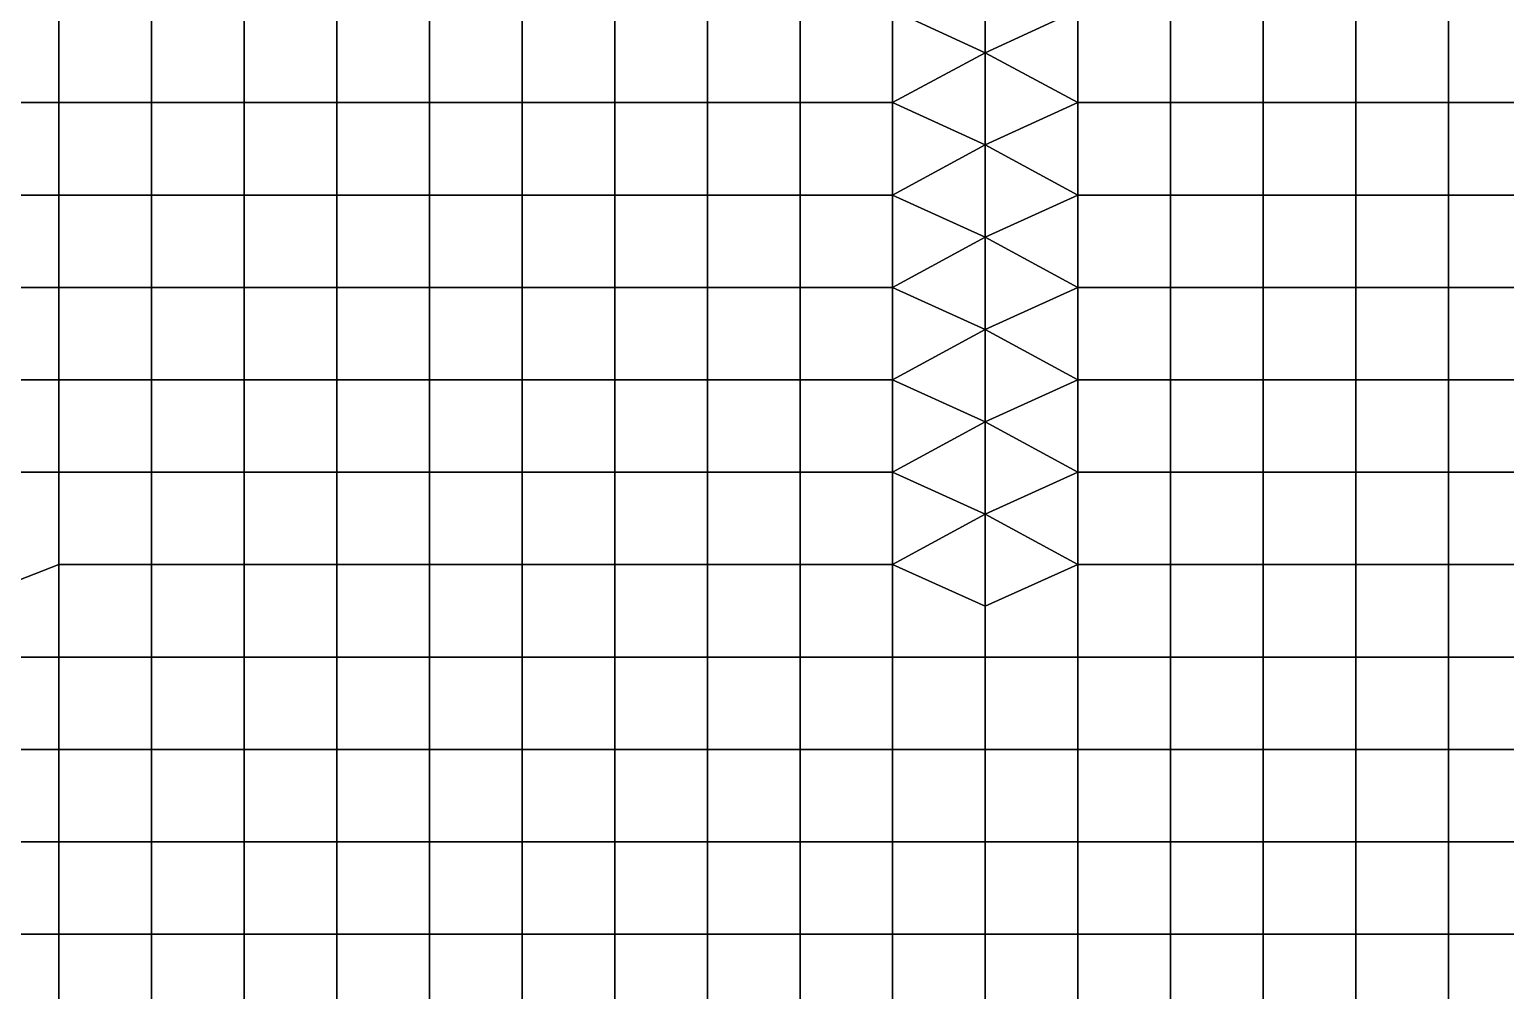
# Model space of a CAD drawing. Extents: x -13 to 39.3, y -26.5 to 20.6.
# Drawn here: x 7.97 to 15.97, y 1.22 to 6.43 of the extents above; entities that cross this region are included whole.
import ezdxf

# ---------------------------------------------------------------- set-up
doc = ezdxf.new("R2010")
doc.units = 0
doc.layers.add('BARS', color=1, linetype='CONTINUOUS')
doc.layers.add('FACES', color=5, linetype='CONTINUOUS')

msp = doc.modelspace()

# ---------------------------------------------------------------- linework, layer by layer
at = {"layer": 'BARS'}
for p, q in [((13.15, 6.3), (13.15, 6.8)), ((13.15, 6.3, 3.3), (13.15, 6.8, 3.3)), ((13.15, 5.8), (13.15, 6.3)), ((13.15, 5.8, 3.3), (13.15, 6.3, 3.3)), ((13.15, 5.3), (13.15, 5.8)), ((13.15, 5.3, 3.3), (13.15, 5.8, 3.3)), ((13.15, 4.8), (13.15, 5.3)), ((13.15, 4.8, 3.3), (13.15, 5.3, 3.3)), ((13.15, 4.3), (13.15, 4.8)), ((13.15, 4.3, 3.3), (13.15, 4.8, 3.3)), ((13.15, 3.8), (13.15, 4.3)), ((13.15, 3.8, 3.3), (13.15, 4.3, 3.3)), ((13.15, 3.3), (13.15, 3.8)), ((13.15, 3.3, 3.3), (13.15, 3.8, 3.3))]:
    msp.add_line(p, q, dxfattribs=at)
at = {"layer": 'FACES'}
for points in [[(13.15, 6.8), (12.6479, 6.53019), (13.15, 6.3)], [(13.15, 6.8, 3.3), (12.6479, 6.53019, 3.3), (13.15, 6.3, 3.3)], [(13.6521, 6.53019), (13.15, 6.8), (13.15, 6.3)], [(13.15, 6.3, 0.66), (13.15, 6.3), (13.15, 6.8), (13.15, 6.8, 0.66)], [(13.15, 6.3, 0.66), (13.15, 6.8, 0.66), (13.15, 6.8, 1.32), (13.15, 6.3, 1.32)], [(13.15, 6.3, 1.32), (13.15, 6.8, 1.32), (13.15, 6.8, 1.98), (13.15, 6.3, 1.98)], [(13.15, 6.3, 1.98), (13.15, 6.8, 1.98), (13.15, 6.8, 2.64), (13.15, 6.3, 2.64)], [(13.15, 6.3, 2.64), (13.15, 6.8, 2.64), (13.15, 6.8, 3.3), (13.15, 6.3, 3.3)], [(13.6521, 6.53019, 3.3), (13.15, 6.8, 3.3), (13.15, 6.3, 3.3)], [(8.12887, 6.53019), (7.62675, 6.53019), (7.62675, 6.02948), (8.12887, 6.02948)], [(8.12887, 6.53019, 3.3), (7.62675, 6.53019, 3.3), (7.62675, 6.02948, 3.3), (8.12887, 6.02948, 3.3)], [(8.63098, 6.53019), (8.12887, 6.53019), (8.12887, 6.02948), (8.63098, 6.02948)], [(8.63098, 6.53019, 3.3), (8.12887, 6.53019, 3.3), (8.12887, 6.02948, 3.3), (8.63098, 6.02948, 3.3)], [(9.13309, 6.53019), (8.63098, 6.53019), (8.63098, 6.02948), (9.13309, 6.02948)], [(9.13309, 6.53019, 3.3), (8.63098, 6.53019, 3.3), (8.63098, 6.02948, 3.3), (9.13309, 6.02948, 3.3)], [(9.63521, 6.53019), (9.13309, 6.53019), (9.13309, 6.02948), (9.63521, 6.02948)], [(9.63521, 6.53019, 3.3), (9.13309, 6.53019, 3.3), (9.13309, 6.02948, 3.3), (9.63521, 6.02948, 3.3)], [(10.1373, 6.53019), (9.63521, 6.53019), (9.63521, 6.02948), (10.1373, 6.02948)], [(10.1373, 6.53019, 3.3), (9.63521, 6.53019, 3.3), (9.63521, 6.02948, 3.3), (10.1373, 6.02948, 3.3)], [(10.6394, 6.53019), (10.1373, 6.53019), (10.1373, 6.02948), (10.6394, 6.02948)], [(10.6394, 6.53019, 3.3), (10.1373, 6.53019, 3.3), (10.1373, 6.02948, 3.3), (10.6394, 6.02948, 3.3)], [(11.1415, 6.53019), (10.6394, 6.53019), (10.6394, 6.02948), (11.1415, 6.02948)], [(11.1415, 6.53019, 3.3), (10.6394, 6.53019, 3.3), (10.6394, 6.02948, 3.3), (11.1415, 6.02948, 3.3)], [(11.6437, 6.53019), (11.1415, 6.53019), (11.1415, 6.02948), (11.6437, 6.02948)], [(11.6437, 6.53019, 3.3), (11.1415, 6.53019, 3.3), (11.1415, 6.02948, 3.3), (11.6437, 6.02948, 3.3)], [(12.1458, 6.53019), (11.6437, 6.53019), (11.6437, 6.02948), (12.1458, 6.02948)], [(12.1458, 6.53019, 3.3), (11.6437, 6.53019, 3.3), (11.6437, 6.02948, 3.3), (12.1458, 6.02948, 3.3)], [(12.6479, 6.53019), (12.1458, 6.53019), (12.1458, 6.02948), (12.6479, 6.02948)], [(12.6479, 6.53019, 3.3), (12.1458, 6.53019, 3.3), (12.1458, 6.02948, 3.3), (12.6479, 6.02948, 3.3)], [(13.15, 6.3), (12.6479, 6.53019), (12.6479, 6.02948)], [(13.15, 6.3, 3.3), (12.6479, 6.53019, 3.3), (12.6479, 6.02948, 3.3)], [(13.6521, 6.53019), (13.15, 6.3), (13.6521, 6.02948)], [(13.6521, 6.53019, 3.3), (13.15, 6.3, 3.3), (13.6521, 6.02948, 3.3)], [(14.1542, 6.53019), (13.6521, 6.53019), (13.6521, 6.02948), (14.1542, 6.02948)], [(14.1542, 6.53019, 3.3), (13.6521, 6.53019, 3.3), (13.6521, 6.02948, 3.3), (14.1542, 6.02948, 3.3)], [(14.6563, 6.53019), (14.1542, 6.53019), (14.1542, 6.02948), (14.6563, 6.02948)], [(14.6563, 6.53019, 3.3), (14.1542, 6.53019, 3.3), (14.1542, 6.02948, 3.3), (14.6563, 6.02948, 3.3)], [(15.1585, 6.53019), (14.6563, 6.53019), (14.6563, 6.02948), (15.1585, 6.02948)], [(15.1585, 6.53019, 3.3), (14.6563, 6.53019, 3.3), (14.6563, 6.02948, 3.3), (15.1585, 6.02948, 3.3)], [(15.6606, 6.53019), (15.1585, 6.53019), (15.1585, 6.02948), (15.6606, 6.02948)], [(15.6606, 6.53019, 3.3), (15.1585, 6.53019, 3.3), (15.1585, 6.02948, 3.3), (15.6606, 6.02948, 3.3)], [(16.1627, 6.53019), (15.6606, 6.53019), (15.6606, 6.02948), (16.1627, 6.02948)], [(16.1627, 6.53019, 3.3), (15.6606, 6.53019, 3.3), (15.6606, 6.02948, 3.3), (16.1627, 6.02948, 3.3)], [(13.15, 6.3), (12.6479, 6.02948), (13.15, 5.8)], [(13.15, 6.3, 3.3), (12.6479, 6.02948, 3.3), (13.15, 5.8, 3.3)], [(13.6521, 6.02948), (13.15, 6.3), (13.15, 5.8)], [(13.15, 5.8, 0.66), (13.15, 5.8), (13.15, 6.3), (13.15, 6.3, 0.66)], [(13.15, 5.8, 0.66), (13.15, 6.3, 0.66), (13.15, 6.3, 1.32), (13.15, 5.8, 1.32)], [(13.15, 5.8, 1.32), (13.15, 6.3, 1.32), (13.15, 6.3, 1.98), (13.15, 5.8, 1.98)], [(13.15, 5.8, 1.98), (13.15, 6.3, 1.98), (13.15, 6.3, 2.64), (13.15, 5.8, 2.64)], [(13.15, 5.8, 2.64), (13.15, 6.3, 2.64), (13.15, 6.3, 3.3), (13.15, 5.8, 3.3)], [(13.6521, 6.02948, 3.3), (13.15, 6.3, 3.3), (13.15, 5.8, 3.3)], [(8.12887, 6.02948), (7.62675, 6.02948), (7.62675, 5.52878), (8.12887, 5.52878)], [(8.12887, 6.02948, 3.3), (7.62675, 6.02948, 3.3), (7.62675, 5.52878, 3.3), (8.12887, 5.52878, 3.3)], [(8.63098, 6.02948), (8.12887, 6.02948), (8.12887, 5.52878), (8.63098, 5.52878)], [(8.63098, 6.02948, 3.3), (8.12887, 6.02948, 3.3), (8.12887, 5.52878, 3.3), (8.63098, 5.52878, 3.3)], [(9.13309, 6.02948), (8.63098, 6.02948), (8.63098, 5.52878), (9.13309, 5.52878)], [(9.13309, 6.02948, 3.3), (8.63098, 6.02948, 3.3), (8.63098, 5.52878, 3.3), (9.13309, 5.52878, 3.3)], [(9.63521, 6.02948), (9.13309, 6.02948), (9.13309, 5.52878), (9.63521, 5.52878)], [(9.63521, 6.02948, 3.3), (9.13309, 6.02948, 3.3), (9.13309, 5.52878, 3.3), (9.63521, 5.52878, 3.3)], [(10.1373, 6.02948), (9.63521, 6.02948), (9.63521, 5.52878), (10.1373, 5.52878)], [(10.1373, 6.02948, 3.3), (9.63521, 6.02948, 3.3), (9.63521, 5.52878, 3.3), (10.1373, 5.52878, 3.3)], [(10.6394, 6.02948), (10.1373, 6.02948), (10.1373, 5.52878), (10.6394, 5.52878)], [(10.6394, 6.02948, 3.3), (10.1373, 6.02948, 3.3), (10.1373, 5.52878, 3.3), (10.6394, 5.52878, 3.3)], [(11.1415, 6.02948), (10.6394, 6.02948), (10.6394, 5.52878), (11.1415, 5.52878)], [(11.1415, 6.02948, 3.3), (10.6394, 6.02948, 3.3), (10.6394, 5.52878, 3.3), (11.1415, 5.52878, 3.3)], [(11.6437, 6.02948), (11.1415, 6.02948), (11.1415, 5.52878), (11.6437, 5.52878)], [(11.6437, 6.02948, 3.3), (11.1415, 6.02948, 3.3), (11.1415, 5.52878, 3.3), (11.6437, 5.52878, 3.3)], [(12.1458, 6.02948), (11.6437, 6.02948), (11.6437, 5.52878), (12.1458, 5.52878)], [(12.1458, 6.02948, 3.3), (11.6437, 6.02948, 3.3), (11.6437, 5.52878, 3.3), (12.1458, 5.52878, 3.3)], [(12.6479, 6.02948), (12.1458, 6.02948), (12.1458, 5.52878), (12.6479, 5.52878)], [(12.6479, 6.02948, 3.3), (12.1458, 6.02948, 3.3), (12.1458, 5.52878, 3.3), (12.6479, 5.52878, 3.3)], [(13.15, 5.8), (12.6479, 6.02948), (12.6479, 5.52878)], [(13.15, 5.8, 3.3), (12.6479, 6.02948, 3.3), (12.6479, 5.52878, 3.3)], [(13.6521, 6.02948), (13.15, 5.8), (13.6521, 5.52878)], [(13.6521, 6.02948, 3.3), (13.15, 5.8, 3.3), (13.6521, 5.52878, 3.3)], [(14.1542, 6.02948), (13.6521, 6.02948), (13.6521, 5.52878), (14.1542, 5.52878)], [(14.1542, 6.02948, 3.3), (13.6521, 6.02948, 3.3), (13.6521, 5.52878, 3.3), (14.1542, 5.52878, 3.3)], [(14.6563, 6.02948), (14.1542, 6.02948), (14.1542, 5.52878), (14.6563, 5.52878)], [(14.6563, 6.02948, 3.3), (14.1542, 6.02948, 3.3), (14.1542, 5.52878, 3.3), (14.6563, 5.52878, 3.3)], [(15.1585, 6.02948), (14.6563, 6.02948), (14.6563, 5.52878), (15.1585, 5.52878)], [(15.1585, 6.02948, 3.3), (14.6563, 6.02948, 3.3), (14.6563, 5.52878, 3.3), (15.1585, 5.52878, 3.3)], [(15.6606, 6.02948), (15.1585, 6.02948), (15.1585, 5.52878), (15.6606, 5.52878)], [(15.6606, 6.02948, 3.3), (15.1585, 6.02948, 3.3), (15.1585, 5.52878, 3.3), (15.6606, 5.52878, 3.3)], [(16.1627, 6.02948), (15.6606, 6.02948), (15.6606, 5.52878), (16.1627, 5.52878)], [(16.1627, 6.02948, 3.3), (15.6606, 6.02948, 3.3), (15.6606, 5.52878, 3.3), (16.1627, 5.52878, 3.3)], [(13.15, 5.8), (12.6479, 5.52878), (13.15, 5.3)], [(13.15, 5.8, 3.3), (12.6479, 5.52878, 3.3), (13.15, 5.3, 3.3)], [(13.6521, 5.52878), (13.15, 5.8), (13.15, 5.3)], [(13.15, 5.3, 0.66), (13.15, 5.3), (13.15, 5.8), (13.15, 5.8, 0.66)], [(13.15, 5.3, 0.66), (13.15, 5.8, 0.66), (13.15, 5.8, 1.32), (13.15, 5.3, 1.32)], [(13.15, 5.3, 1.32), (13.15, 5.8, 1.32), (13.15, 5.8, 1.98), (13.15, 5.3, 1.98)], [(13.15, 5.3, 1.98), (13.15, 5.8, 1.98), (13.15, 5.8, 2.64), (13.15, 5.3, 2.64)], [(13.15, 5.3, 2.64), (13.15, 5.8, 2.64), (13.15, 5.8, 3.3), (13.15, 5.3, 3.3)], [(13.6521, 5.52878, 3.3), (13.15, 5.8, 3.3), (13.15, 5.3, 3.3)], [(8.12887, 5.52878), (7.62675, 5.52878), (7.62675, 5.02807), (8.12887, 5.02807)], [(8.12887, 5.52878, 3.3), (7.62675, 5.52878, 3.3), (7.62675, 5.02807, 3.3), (8.12887, 5.02807, 3.3)], [(8.63098, 5.52878), (8.12887, 5.52878), (8.12887, 5.02807), (8.63098, 5.02807)], [(8.63098, 5.52878, 3.3), (8.12887, 5.52878, 3.3), (8.12887, 5.02807, 3.3), (8.63098, 5.02807, 3.3)], [(9.13309, 5.52878), (8.63098, 5.52878), (8.63098, 5.02807), (9.13309, 5.02807)], [(9.13309, 5.52878, 3.3), (8.63098, 5.52878, 3.3), (8.63098, 5.02807, 3.3), (9.13309, 5.02807, 3.3)], [(9.63521, 5.52878), (9.13309, 5.52878), (9.13309, 5.02807), (9.63521, 5.02807)], [(9.63521, 5.52878, 3.3), (9.13309, 5.52878, 3.3), (9.13309, 5.02807, 3.3), (9.63521, 5.02807, 3.3)], [(10.1373, 5.52878), (9.63521, 5.52878), (9.63521, 5.02807), (10.1373, 5.02807)], [(10.1373, 5.52878, 3.3), (9.63521, 5.52878, 3.3), (9.63521, 5.02807, 3.3), (10.1373, 5.02807, 3.3)], [(10.6394, 5.52878), (10.1373, 5.52878), (10.1373, 5.02807), (10.6394, 5.02807)], [(10.6394, 5.52878, 3.3), (10.1373, 5.52878, 3.3), (10.1373, 5.02807, 3.3), (10.6394, 5.02807, 3.3)], [(11.1415, 5.52878), (10.6394, 5.52878), (10.6394, 5.02807), (11.1415, 5.02807)], [(11.1415, 5.52878, 3.3), (10.6394, 5.52878, 3.3), (10.6394, 5.02807, 3.3), (11.1415, 5.02807, 3.3)], [(11.6437, 5.52878), (11.1415, 5.52878), (11.1415, 5.02807), (11.6437, 5.02807)], [(11.6437, 5.52878, 3.3), (11.1415, 5.52878, 3.3), (11.1415, 5.02807, 3.3), (11.6437, 5.02807, 3.3)], [(12.1458, 5.52878), (11.6437, 5.52878), (11.6437, 5.02807), (12.1458, 5.02807)], [(12.1458, 5.52878, 3.3), (11.6437, 5.52878, 3.3), (11.6437, 5.02807, 3.3), (12.1458, 5.02807, 3.3)], [(12.6479, 5.52878), (12.1458, 5.52878), (12.1458, 5.02807), (12.6479, 5.02807)], [(12.6479, 5.52878, 3.3), (12.1458, 5.52878, 3.3), (12.1458, 5.02807, 3.3), (12.6479, 5.02807, 3.3)], [(13.15, 5.3), (12.6479, 5.52878), (12.6479, 5.02807)], [(13.15, 5.3, 3.3), (12.6479, 5.52878, 3.3), (12.6479, 5.02807, 3.3)], [(13.6521, 5.52878), (13.15, 5.3), (13.6521, 5.02807)], [(13.6521, 5.52878, 3.3), (13.15, 5.3, 3.3), (13.6521, 5.02807, 3.3)], [(14.1542, 5.52878), (13.6521, 5.52878), (13.6521, 5.02807), (14.1542, 5.02807)], [(14.1542, 5.52878, 3.3), (13.6521, 5.52878, 3.3), (13.6521, 5.02807, 3.3), (14.1542, 5.02807, 3.3)], [(14.6563, 5.52878), (14.1542, 5.52878), (14.1542, 5.02807), (14.6563, 5.02807)], [(14.6563, 5.52878, 3.3), (14.1542, 5.52878, 3.3), (14.1542, 5.02807, 3.3), (14.6563, 5.02807, 3.3)], [(15.1585, 5.52878), (14.6563, 5.52878), (14.6563, 5.02807), (15.1585, 5.02807)], [(15.1585, 5.52878, 3.3), (14.6563, 5.52878, 3.3), (14.6563, 5.02807, 3.3), (15.1585, 5.02807, 3.3)], [(15.6606, 5.52878), (15.1585, 5.52878), (15.1585, 5.02807), (15.6606, 5.02807)], [(15.6606, 5.52878, 3.3), (15.1585, 5.52878, 3.3), (15.1585, 5.02807, 3.3), (15.6606, 5.02807, 3.3)], [(16.1627, 5.52878), (15.6606, 5.52878), (15.6606, 5.02807), (16.1627, 5.02807)], [(16.1627, 5.52878, 3.3), (15.6606, 5.52878, 3.3), (15.6606, 5.02807, 3.3), (16.1627, 5.02807, 3.3)], [(13.15, 5.3), (12.6479, 5.02807), (13.15, 4.8)], [(13.15, 5.3, 3.3), (12.6479, 5.02807, 3.3), (13.15, 4.8, 3.3)], [(13.6521, 5.02807), (13.15, 5.3), (13.15, 4.8)], [(13.15, 4.8, 0.66), (13.15, 4.8), (13.15, 5.3), (13.15, 5.3, 0.66)], [(13.15, 4.8, 0.66), (13.15, 5.3, 0.66), (13.15, 5.3, 1.32), (13.15, 4.8, 1.32)], [(13.15, 4.8, 1.32), (13.15, 5.3, 1.32), (13.15, 5.3, 1.98), (13.15, 4.8, 1.98)], [(13.15, 4.8, 1.98), (13.15, 5.3, 1.98), (13.15, 5.3, 2.64), (13.15, 4.8, 2.64)], [(13.15, 4.8, 2.64), (13.15, 5.3, 2.64), (13.15, 5.3, 3.3), (13.15, 4.8, 3.3)], [(13.6521, 5.02807, 3.3), (13.15, 5.3, 3.3), (13.15, 4.8, 3.3)], [(8.12887, 5.02807), (7.62675, 5.02807), (7.62675, 4.52736), (8.12887, 4.52736)], [(8.12887, 5.02807, 3.3), (7.62675, 5.02807, 3.3), (7.62675, 4.52736, 3.3), (8.12887, 4.52736, 3.3)], [(8.63098, 5.02807), (8.12887, 5.02807), (8.12887, 4.52736), (8.63098, 4.52736)], [(8.63098, 5.02807, 3.3), (8.12887, 5.02807, 3.3), (8.12887, 4.52736, 3.3), (8.63098, 4.52736, 3.3)], [(9.13309, 5.02807), (8.63098, 5.02807), (8.63098, 4.52736), (9.13309, 4.52736)], [(9.13309, 5.02807, 3.3), (8.63098, 5.02807, 3.3), (8.63098, 4.52736, 3.3), (9.13309, 4.52736, 3.3)], [(9.63521, 5.02807), (9.13309, 5.02807), (9.13309, 4.52736), (9.63521, 4.52736)], [(9.63521, 5.02807, 3.3), (9.13309, 5.02807, 3.3), (9.13309, 4.52736, 3.3), (9.63521, 4.52736, 3.3)], [(10.1373, 5.02807), (9.63521, 5.02807), (9.63521, 4.52736), (10.1373, 4.52736)], [(10.1373, 5.02807, 3.3), (9.63521, 5.02807, 3.3), (9.63521, 4.52736, 3.3), (10.1373, 4.52736, 3.3)], [(10.6394, 5.02807), (10.1373, 5.02807), (10.1373, 4.52736), (10.6394, 4.52736)], [(10.6394, 5.02807, 3.3), (10.1373, 5.02807, 3.3), (10.1373, 4.52736, 3.3), (10.6394, 4.52736, 3.3)], [(11.1415, 5.02807), (10.6394, 5.02807), (10.6394, 4.52736), (11.1415, 4.52736)], [(11.1415, 5.02807, 3.3), (10.6394, 5.02807, 3.3), (10.6394, 4.52736, 3.3), (11.1415, 4.52736, 3.3)], [(11.6437, 5.02807), (11.1415, 5.02807), (11.1415, 4.52736), (11.6437, 4.52736)], [(11.6437, 5.02807, 3.3), (11.1415, 5.02807, 3.3), (11.1415, 4.52736, 3.3), (11.6437, 4.52736, 3.3)], [(12.1458, 5.02807), (11.6437, 5.02807), (11.6437, 4.52736), (12.1458, 4.52736)], [(12.1458, 5.02807, 3.3), (11.6437, 5.02807, 3.3), (11.6437, 4.52736, 3.3), (12.1458, 4.52736, 3.3)], [(12.6479, 5.02807), (12.1458, 5.02807), (12.1458, 4.52736), (12.6479, 4.52736)], [(12.6479, 5.02807, 3.3), (12.1458, 5.02807, 3.3), (12.1458, 4.52736, 3.3), (12.6479, 4.52736, 3.3)], [(13.15, 4.8), (12.6479, 5.02807), (12.6479, 4.52736)], [(13.15, 4.8, 3.3), (12.6479, 5.02807, 3.3), (12.6479, 4.52736, 3.3)], [(13.6521, 5.02807), (13.15, 4.8), (13.6521, 4.52736)], [(13.6521, 5.02807, 3.3), (13.15, 4.8, 3.3), (13.6521, 4.52736, 3.3)], [(14.1542, 5.02807), (13.6521, 5.02807), (13.6521, 4.52736), (14.1542, 4.52736)], [(14.1542, 5.02807, 3.3), (13.6521, 5.02807, 3.3), (13.6521, 4.52736, 3.3), (14.1542, 4.52736, 3.3)], [(14.6563, 5.02807), (14.1542, 5.02807), (14.1542, 4.52736), (14.6563, 4.52736)], [(14.6563, 5.02807, 3.3), (14.1542, 5.02807, 3.3), (14.1542, 4.52736, 3.3), (14.6563, 4.52736, 3.3)], [(15.1585, 5.02807), (14.6563, 5.02807), (14.6563, 4.52736), (15.1585, 4.52736)], [(15.1585, 5.02807, 3.3), (14.6563, 5.02807, 3.3), (14.6563, 4.52736, 3.3), (15.1585, 4.52736, 3.3)], [(15.6606, 5.02807), (15.1585, 5.02807), (15.1585, 4.52736), (15.6606, 4.52736)], [(15.6606, 5.02807, 3.3), (15.1585, 5.02807, 3.3), (15.1585, 4.52736, 3.3), (15.6606, 4.52736, 3.3)], [(16.1627, 5.02807), (15.6606, 5.02807), (15.6606, 4.52736), (16.1627, 4.52736)], [(16.1627, 5.02807, 3.3), (15.6606, 5.02807, 3.3), (15.6606, 4.52736, 3.3), (16.1627, 4.52736, 3.3)], [(13.15, 4.8), (12.6479, 4.52736), (13.15, 4.3)], [(13.15, 4.8, 3.3), (12.6479, 4.52736, 3.3), (13.15, 4.3, 3.3)], [(13.6521, 4.52736), (13.15, 4.8), (13.15, 4.3)], [(13.15, 4.3, 0.66), (13.15, 4.3), (13.15, 4.8), (13.15, 4.8, 0.66)], [(13.15, 4.3, 0.66), (13.15, 4.8, 0.66), (13.15, 4.8, 1.32), (13.15, 4.3, 1.32)], [(13.15, 4.3, 1.32), (13.15, 4.8, 1.32), (13.15, 4.8, 1.98), (13.15, 4.3, 1.98)], [(13.15, 4.3, 1.98), (13.15, 4.8, 1.98), (13.15, 4.8, 2.64), (13.15, 4.3, 2.64)], [(13.15, 4.3, 2.64), (13.15, 4.8, 2.64), (13.15, 4.8, 3.3), (13.15, 4.3, 3.3)], [(13.6521, 4.52736, 3.3), (13.15, 4.8, 3.3), (13.15, 4.3, 3.3)], [(8.12887, 4.52736), (7.62675, 4.52736), (7.62675, 4.02665), (8.12887, 4.02665)], [(8.12887, 4.52736, 3.3), (7.62675, 4.52736, 3.3), (7.62675, 4.02665, 3.3), (8.12887, 4.02665, 3.3)], [(8.63098, 4.52736), (8.12887, 4.52736), (8.12887, 4.02665), (8.63098, 4.02665)], [(8.63098, 4.52736, 3.3), (8.12887, 4.52736, 3.3), (8.12887, 4.02665, 3.3), (8.63098, 4.02665, 3.3)], [(9.13309, 4.52736), (8.63098, 4.52736), (8.63098, 4.02665), (9.13309, 4.02665)], [(9.13309, 4.52736, 3.3), (8.63098, 4.52736, 3.3), (8.63098, 4.02665, 3.3), (9.13309, 4.02665, 3.3)], [(9.63521, 4.52736), (9.13309, 4.52736), (9.13309, 4.02665), (9.63521, 4.02665)], [(9.63521, 4.52736, 3.3), (9.13309, 4.52736, 3.3), (9.13309, 4.02665, 3.3), (9.63521, 4.02665, 3.3)], [(10.1373, 4.52736), (9.63521, 4.52736), (9.63521, 4.02665), (10.1373, 4.02665)], [(10.1373, 4.52736, 3.3), (9.63521, 4.52736, 3.3), (9.63521, 4.02665, 3.3), (10.1373, 4.02665, 3.3)], [(10.6394, 4.52736), (10.1373, 4.52736), (10.1373, 4.02665), (10.6394, 4.02665)], [(10.6394, 4.52736, 3.3), (10.1373, 4.52736, 3.3), (10.1373, 4.02665, 3.3), (10.6394, 4.02665, 3.3)], [(11.1415, 4.52736), (10.6394, 4.52736), (10.6394, 4.02665), (11.1415, 4.02665)], [(11.1415, 4.52736, 3.3), (10.6394, 4.52736, 3.3), (10.6394, 4.02665, 3.3), (11.1415, 4.02665, 3.3)], [(11.6437, 4.52736), (11.1415, 4.52736), (11.1415, 4.02665), (11.6437, 4.02665)], [(11.6437, 4.52736, 3.3), (11.1415, 4.52736, 3.3), (11.1415, 4.02665, 3.3), (11.6437, 4.02665, 3.3)], [(12.1458, 4.52736), (11.6437, 4.52736), (11.6437, 4.02665), (12.1458, 4.02665)], [(12.1458, 4.52736, 3.3), (11.6437, 4.52736, 3.3), (11.6437, 4.02665, 3.3), (12.1458, 4.02665, 3.3)], [(12.6479, 4.52736), (12.1458, 4.52736), (12.1458, 4.02665), (12.6479, 4.02665)], [(12.6479, 4.52736, 3.3), (12.1458, 4.52736, 3.3), (12.1458, 4.02665, 3.3), (12.6479, 4.02665, 3.3)], [(13.15, 4.3), (12.6479, 4.52736), (12.6479, 4.02665)], [(13.15, 4.3, 3.3), (12.6479, 4.52736, 3.3), (12.6479, 4.02665, 3.3)], [(13.6521, 4.52736), (13.15, 4.3), (13.6521, 4.02665)], [(13.6521, 4.52736, 3.3), (13.15, 4.3, 3.3), (13.6521, 4.02665, 3.3)], [(14.1542, 4.52736), (13.6521, 4.52736), (13.6521, 4.02665), (14.1542, 4.02665)], [(14.1542, 4.52736, 3.3), (13.6521, 4.52736, 3.3), (13.6521, 4.02665, 3.3), (14.1542, 4.02665, 3.3)], [(14.6563, 4.52736), (14.1542, 4.52736), (14.1542, 4.02665), (14.6563, 4.02665)], [(14.6563, 4.52736, 3.3), (14.1542, 4.52736, 3.3), (14.1542, 4.02665, 3.3), (14.6563, 4.02665, 3.3)], [(15.1585, 4.52736), (14.6563, 4.52736), (14.6563, 4.02665), (15.1585, 4.02665)], [(15.1585, 4.52736, 3.3), (14.6563, 4.52736, 3.3), (14.6563, 4.02665, 3.3), (15.1585, 4.02665, 3.3)], [(15.6606, 4.52736), (15.1585, 4.52736), (15.1585, 4.02665), (15.6606, 4.02665)], [(15.6606, 4.52736, 3.3), (15.1585, 4.52736, 3.3), (15.1585, 4.02665, 3.3), (15.6606, 4.02665, 3.3)], [(16.1627, 4.52736), (15.6606, 4.52736), (15.6606, 4.02665), (16.1627, 4.02665)], [(16.1627, 4.52736, 3.3), (15.6606, 4.52736, 3.3), (15.6606, 4.02665, 3.3), (16.1627, 4.02665, 3.3)], [(13.15, 4.3), (12.6479, 4.02665), (13.15, 3.8)], [(13.15, 4.3, 3.3), (12.6479, 4.02665, 3.3), (13.15, 3.8, 3.3)], [(13.6521, 4.02665), (13.15, 4.3), (13.15, 3.8)], [(13.15, 3.8, 0.66), (13.15, 3.8), (13.15, 4.3), (13.15, 4.3, 0.66)], [(13.15, 3.8, 0.66), (13.15, 4.3, 0.66), (13.15, 4.3, 1.32), (13.15, 3.8, 1.32)], [(13.15, 3.8, 1.32), (13.15, 4.3, 1.32), (13.15, 4.3, 1.98), (13.15, 3.8, 1.98)], [(13.15, 3.8, 1.98), (13.15, 4.3, 1.98), (13.15, 4.3, 2.64), (13.15, 3.8, 2.64)], [(13.15, 3.8, 2.64), (13.15, 4.3, 2.64), (13.15, 4.3, 3.3), (13.15, 3.8, 3.3)], [(13.6521, 4.02665, 3.3), (13.15, 4.3, 3.3), (13.15, 3.8, 3.3)], [(8.12887, 4.02665), (7.62675, 4.02665), (7.55, 3.3), (8.12887, 3.52595)], [(8.12887, 4.02665, 3.3), (7.62675, 4.02665, 3.3), (7.55, 3.3, 3.3), (8.12887, 3.52595, 3.3)], [(8.63098, 4.02665), (8.12887, 4.02665), (8.12887, 3.52595), (8.63098, 3.52595)], [(8.63098, 4.02665, 3.3), (8.12887, 4.02665, 3.3), (8.12887, 3.52595, 3.3), (8.63098, 3.52595, 3.3)], [(9.13309, 4.02665), (8.63098, 4.02665), (8.63098, 3.52595), (9.13309, 3.52595)], [(9.13309, 4.02665, 3.3), (8.63098, 4.02665, 3.3), (8.63098, 3.52595, 3.3), (9.13309, 3.52595, 3.3)], [(9.63521, 4.02665), (9.13309, 4.02665), (9.13309, 3.52595), (9.63521, 3.52595)], [(9.63521, 4.02665, 3.3), (9.13309, 4.02665, 3.3), (9.13309, 3.52595, 3.3), (9.63521, 3.52595, 3.3)], [(10.1373, 4.02665), (9.63521, 4.02665), (9.63521, 3.52595), (10.1373, 3.52595)], [(10.1373, 4.02665, 3.3), (9.63521, 4.02665, 3.3), (9.63521, 3.52595, 3.3), (10.1373, 3.52595, 3.3)], [(10.6394, 4.02665), (10.1373, 4.02665), (10.1373, 3.52595), (10.6394, 3.52595)], [(10.6394, 4.02665, 3.3), (10.1373, 4.02665, 3.3), (10.1373, 3.52595, 3.3), (10.6394, 3.52595, 3.3)], [(11.1415, 4.02665), (10.6394, 4.02665), (10.6394, 3.52595), (11.1415, 3.52595)], [(11.1415, 4.02665, 3.3), (10.6394, 4.02665, 3.3), (10.6394, 3.52595, 3.3), (11.1415, 3.52595, 3.3)], [(11.6437, 4.02665), (11.1415, 4.02665), (11.1415, 3.52595), (11.6437, 3.52595)], [(11.6437, 4.02665, 3.3), (11.1415, 4.02665, 3.3), (11.1415, 3.52595, 3.3), (11.6437, 3.52595, 3.3)], [(12.1458, 4.02665), (11.6437, 4.02665), (11.6437, 3.52595), (12.1458, 3.52595)], [(12.1458, 4.02665, 3.3), (11.6437, 4.02665, 3.3), (11.6437, 3.52595, 3.3), (12.1458, 3.52595, 3.3)], [(12.6479, 4.02665), (12.1458, 4.02665), (12.1458, 3.52595), (12.6479, 3.52595)], [(12.6479, 4.02665, 3.3), (12.1458, 4.02665, 3.3), (12.1458, 3.52595, 3.3), (12.6479, 3.52595, 3.3)], [(13.15, 3.8), (12.6479, 4.02665), (12.6479, 3.52595)], [(13.15, 3.8, 3.3), (12.6479, 4.02665, 3.3), (12.6479, 3.52595, 3.3)], [(13.6521, 4.02665), (13.15, 3.8), (13.6521, 3.52595)], [(13.6521, 4.02665, 3.3), (13.15, 3.8, 3.3), (13.6521, 3.52595, 3.3)], [(14.1542, 4.02665), (13.6521, 4.02665), (13.6521, 3.52595), (14.1542, 3.52595)], [(14.1542, 4.02665, 3.3), (13.6521, 4.02665, 3.3), (13.6521, 3.52595, 3.3), (14.1542, 3.52595, 3.3)], [(14.6563, 4.02665), (14.1542, 4.02665), (14.1542, 3.52595), (14.6563, 3.52595)], [(14.6563, 4.02665, 3.3), (14.1542, 4.02665, 3.3), (14.1542, 3.52595, 3.3), (14.6563, 3.52595, 3.3)], [(15.1585, 4.02665), (14.6563, 4.02665), (14.6563, 3.52595), (15.1585, 3.52595)], [(15.1585, 4.02665, 3.3), (14.6563, 4.02665, 3.3), (14.6563, 3.52595, 3.3), (15.1585, 3.52595, 3.3)], [(15.6606, 4.02665), (15.1585, 4.02665), (15.1585, 3.52595), (15.6606, 3.52595)], [(15.6606, 4.02665, 3.3), (15.1585, 4.02665, 3.3), (15.1585, 3.52595, 3.3), (15.6606, 3.52595, 3.3)], [(16.1627, 4.02665), (15.6606, 4.02665), (15.6606, 3.52595), (16.1627, 3.52595)], [(16.1627, 4.02665, 3.3), (15.6606, 4.02665, 3.3), (15.6606, 3.52595, 3.3), (16.1627, 3.52595, 3.3)], [(13.15, 3.8), (12.6479, 3.52595), (13.15, 3.3)], [(13.15, 3.8, 3.3), (12.6479, 3.52595, 3.3), (13.15, 3.3, 3.3)], [(13.6521, 3.52595), (13.15, 3.8), (13.15, 3.3)], [(13.15, 3.3, 0.66), (13.15, 3.3), (13.15, 3.8), (13.15, 3.8, 0.66)], [(13.15, 3.3, 0.66), (13.15, 3.8, 0.66), (13.15, 3.8, 1.32), (13.15, 3.3, 1.32)], [(13.15, 3.3, 1.32), (13.15, 3.8, 1.32), (13.15, 3.8, 1.98), (13.15, 3.3, 1.98)], [(13.15, 3.3, 1.98), (13.15, 3.8, 1.98), (13.15, 3.8, 2.64), (13.15, 3.3, 2.64)], [(13.15, 3.3, 2.64), (13.15, 3.8, 2.64), (13.15, 3.8, 3.3), (13.15, 3.3, 3.3)], [(13.6521, 3.52595, 3.3), (13.15, 3.8, 3.3), (13.15, 3.3, 3.3)], [(8.12887, 3.52595), (7.55, 3.3), (7.62675, 3.02524), (8.12887, 3.02524)], [(8.12887, 3.52595, 3.3), (7.55, 3.3, 3.3), (7.62675, 3.02524, 3.3), (8.12887, 3.02524, 3.3)], [(8.63098, 3.52595), (8.12887, 3.52595), (8.12887, 3.02524), (8.63098, 3.02524)], [(8.63098, 3.52595, 3.3), (8.12887, 3.52595, 3.3), (8.12887, 3.02524, 3.3), (8.63098, 3.02524, 3.3)], [(9.13309, 3.52595), (8.63098, 3.52595), (8.63098, 3.02524), (9.13309, 3.02524)], [(9.13309, 3.52595, 3.3), (8.63098, 3.52595, 3.3), (8.63098, 3.02524, 3.3), (9.13309, 3.02524, 3.3)], [(9.63521, 3.52595), (9.13309, 3.52595), (9.13309, 3.02524), (9.63521, 3.02524)], [(9.63521, 3.52595, 3.3), (9.13309, 3.52595, 3.3), (9.13309, 3.02524, 3.3), (9.63521, 3.02524, 3.3)], [(10.1373, 3.52595), (9.63521, 3.52595), (9.63521, 3.02524), (10.1373, 3.02524)], [(10.1373, 3.52595, 3.3), (9.63521, 3.52595, 3.3), (9.63521, 3.02524, 3.3), (10.1373, 3.02524, 3.3)], [(10.6394, 3.52595), (10.1373, 3.52595), (10.1373, 3.02524), (10.6394, 3.02524)], [(10.6394, 3.52595, 3.3), (10.1373, 3.52595, 3.3), (10.1373, 3.02524, 3.3), (10.6394, 3.02524, 3.3)], [(11.1415, 3.52595), (10.6394, 3.52595), (10.6394, 3.02524), (11.1415, 3.02524)], [(11.1415, 3.52595, 3.3), (10.6394, 3.52595, 3.3), (10.6394, 3.02524, 3.3), (11.1415, 3.02524, 3.3)], [(11.6437, 3.52595), (11.1415, 3.52595), (11.1415, 3.02524), (11.6437, 3.02524)], [(11.6437, 3.52595, 3.3), (11.1415, 3.52595, 3.3), (11.1415, 3.02524, 3.3), (11.6437, 3.02524, 3.3)], [(12.1458, 3.52595), (11.6437, 3.52595), (11.6437, 3.02524), (12.1458, 3.02524)], [(12.1458, 3.52595, 3.3), (11.6437, 3.52595, 3.3), (11.6437, 3.02524, 3.3), (12.1458, 3.02524, 3.3)], [(12.6479, 3.52595), (12.1458, 3.52595), (12.1458, 3.02524), (12.6479, 3.02524)], [(12.6479, 3.52595, 3.3), (12.1458, 3.52595, 3.3), (12.1458, 3.02524, 3.3), (12.6479, 3.02524, 3.3)], [(13.15, 3.3), (12.6479, 3.52595), (12.6479, 3.02524), (13.15, 3.02524)], [(13.15, 3.3, 3.3), (12.6479, 3.52595, 3.3), (12.6479, 3.02524, 3.3), (13.15, 3.02524, 3.3)], [(13.6521, 3.52595), (13.15, 3.3), (13.15, 3.02524), (13.6521, 3.02524)], [(13.6521, 3.52595, 3.3), (13.15, 3.3, 3.3), (13.15, 3.02524, 3.3), (13.6521, 3.02524, 3.3)], [(14.1542, 3.52595), (13.6521, 3.52595), (13.6521, 3.02524), (14.1542, 3.02524)], [(14.1542, 3.52595, 3.3), (13.6521, 3.52595, 3.3), (13.6521, 3.02524, 3.3), (14.1542, 3.02524, 3.3)], [(14.6563, 3.52595), (14.1542, 3.52595), (14.1542, 3.02524), (14.6563, 3.02524)], [(14.6563, 3.52595, 3.3), (14.1542, 3.52595, 3.3), (14.1542, 3.02524, 3.3), (14.6563, 3.02524, 3.3)], [(15.1585, 3.52595), (14.6563, 3.52595), (14.6563, 3.02524), (15.1585, 3.02524)], [(15.1585, 3.52595, 3.3), (14.6563, 3.52595, 3.3), (14.6563, 3.02524, 3.3), (15.1585, 3.02524, 3.3)], [(15.6606, 3.52595), (15.1585, 3.52595), (15.1585, 3.02524), (15.6606, 3.02524)], [(15.6606, 3.52595, 3.3), (15.1585, 3.52595, 3.3), (15.1585, 3.02524, 3.3), (15.6606, 3.02524, 3.3)], [(16.1627, 3.52595), (15.6606, 3.52595), (15.6606, 3.02524), (16.1627, 3.02524)], [(16.1627, 3.52595, 3.3), (15.6606, 3.52595, 3.3), (15.6606, 3.02524, 3.3), (16.1627, 3.02524, 3.3)], [(8.12887, 3.02524), (7.62675, 3.02524), (7.62675, 2.52453), (8.12887, 2.52453)], [(8.12887, 3.02524, 3.3), (7.62675, 3.02524, 3.3), (7.62675, 2.52453, 3.3), (8.12887, 2.52453, 3.3)], [(8.63098, 3.02524), (8.12887, 3.02524), (8.12887, 2.52453), (8.63098, 2.52453)], [(8.63098, 3.02524, 3.3), (8.12887, 3.02524, 3.3), (8.12887, 2.52453, 3.3), (8.63098, 2.52453, 3.3)], [(9.13309, 3.02524), (8.63098, 3.02524), (8.63098, 2.52453), (9.13309, 2.52453)], [(9.13309, 3.02524, 3.3), (8.63098, 3.02524, 3.3), (8.63098, 2.52453, 3.3), (9.13309, 2.52453, 3.3)], [(9.63521, 3.02524), (9.13309, 3.02524), (9.13309, 2.52453), (9.63521, 2.52453)], [(9.63521, 3.02524, 3.3), (9.13309, 3.02524, 3.3), (9.13309, 2.52453, 3.3), (9.63521, 2.52453, 3.3)], [(10.1373, 3.02524), (9.63521, 3.02524), (9.63521, 2.52453), (10.1373, 2.52453)], [(10.1373, 3.02524, 3.3), (9.63521, 3.02524, 3.3), (9.63521, 2.52453, 3.3), (10.1373, 2.52453, 3.3)], [(10.6394, 3.02524), (10.1373, 3.02524), (10.1373, 2.52453), (10.6394, 2.52453)], [(10.6394, 3.02524, 3.3), (10.1373, 3.02524, 3.3), (10.1373, 2.52453, 3.3), (10.6394, 2.52453, 3.3)], [(11.1415, 3.02524), (10.6394, 3.02524), (10.6394, 2.52453), (11.1415, 2.52453)], [(11.1415, 3.02524, 3.3), (10.6394, 3.02524, 3.3), (10.6394, 2.52453, 3.3), (11.1415, 2.52453, 3.3)], [(11.6437, 3.02524), (11.1415, 3.02524), (11.1415, 2.52453), (11.6437, 2.52453)], [(11.6437, 3.02524, 3.3), (11.1415, 3.02524, 3.3), (11.1415, 2.52453, 3.3), (11.6437, 2.52453, 3.3)], [(12.1458, 3.02524), (11.6437, 3.02524), (11.6437, 2.52453), (12.1458, 2.52453)], [(12.1458, 3.02524, 3.3), (11.6437, 3.02524, 3.3), (11.6437, 2.52453, 3.3), (12.1458, 2.52453, 3.3)], [(12.6479, 3.02524), (12.1458, 3.02524), (12.1458, 2.52453), (12.6479, 2.52453)], [(12.6479, 3.02524, 3.3), (12.1458, 3.02524, 3.3), (12.1458, 2.52453, 3.3), (12.6479, 2.52453, 3.3)], [(13.15, 3.02524), (12.6479, 3.02524), (12.6479, 2.52453), (13.15, 2.52453)], [(13.15, 3.02524, 3.3), (12.6479, 3.02524, 3.3), (12.6479, 2.52453, 3.3), (13.15, 2.52453, 3.3)], [(13.6521, 3.02524), (13.15, 3.02524), (13.15, 2.52453), (13.6521, 2.52453)], [(13.6521, 3.02524, 3.3), (13.15, 3.02524, 3.3), (13.15, 2.52453, 3.3), (13.6521, 2.52453, 3.3)], [(14.1542, 3.02524), (13.6521, 3.02524), (13.6521, 2.52453), (14.1542, 2.52453)], [(14.1542, 3.02524, 3.3), (13.6521, 3.02524, 3.3), (13.6521, 2.52453, 3.3), (14.1542, 2.52453, 3.3)], [(14.6563, 3.02524), (14.1542, 3.02524), (14.1542, 2.52453), (14.6563, 2.52453)], [(14.6563, 3.02524, 3.3), (14.1542, 3.02524, 3.3), (14.1542, 2.52453, 3.3), (14.6563, 2.52453, 3.3)], [(15.1585, 3.02524), (14.6563, 3.02524), (14.6563, 2.52453), (15.1585, 2.52453)], [(15.1585, 3.02524, 3.3), (14.6563, 3.02524, 3.3), (14.6563, 2.52453, 3.3), (15.1585, 2.52453, 3.3)], [(15.6606, 3.02524), (15.1585, 3.02524), (15.1585, 2.52453), (15.6606, 2.52453)], [(15.6606, 3.02524, 3.3), (15.1585, 3.02524, 3.3), (15.1585, 2.52453, 3.3), (15.6606, 2.52453, 3.3)], [(16.1627, 3.02524), (15.6606, 3.02524), (15.6606, 2.52453), (16.1627, 2.52453)], [(16.1627, 3.02524, 3.3), (15.6606, 3.02524, 3.3), (15.6606, 2.52453, 3.3), (16.1627, 2.52453, 3.3)], [(8.12887, 2.52453), (7.62675, 2.52453), (7.62675, 2.02382), (8.12887, 2.02382)], [(8.12887, 2.52453, 3.3), (7.62675, 2.52453, 3.3), (7.62675, 2.02382, 3.3), (8.12887, 2.02382, 3.3)], [(8.63098, 2.52453), (8.12887, 2.52453), (8.12887, 2.02382), (8.63098, 2.02382)], [(8.63098, 2.52453, 3.3), (8.12887, 2.52453, 3.3), (8.12887, 2.02382, 3.3), (8.63098, 2.02382, 3.3)], [(9.13309, 2.52453), (8.63098, 2.52453), (8.63098, 2.02382), (9.13309, 2.02382)], [(9.13309, 2.52453, 3.3), (8.63098, 2.52453, 3.3), (8.63098, 2.02382, 3.3), (9.13309, 2.02382, 3.3)], [(9.63521, 2.52453), (9.13309, 2.52453), (9.13309, 2.02382), (9.63521, 2.02382)], [(9.63521, 2.52453, 3.3), (9.13309, 2.52453, 3.3), (9.13309, 2.02382, 3.3), (9.63521, 2.02382, 3.3)], [(10.1373, 2.52453), (9.63521, 2.52453), (9.63521, 2.02382), (10.1373, 2.02382)], [(10.1373, 2.52453, 3.3), (9.63521, 2.52453, 3.3), (9.63521, 2.02382, 3.3), (10.1373, 2.02382, 3.3)], [(10.6394, 2.52453), (10.1373, 2.52453), (10.1373, 2.02382), (10.6394, 2.02382)], [(10.6394, 2.52453, 3.3), (10.1373, 2.52453, 3.3), (10.1373, 2.02382, 3.3), (10.6394, 2.02382, 3.3)], [(11.1415, 2.52453), (10.6394, 2.52453), (10.6394, 2.02382), (11.1415, 2.02382)], [(11.1415, 2.52453, 3.3), (10.6394, 2.52453, 3.3), (10.6394, 2.02382, 3.3), (11.1415, 2.02382, 3.3)], [(11.6437, 2.52453), (11.1415, 2.52453), (11.1415, 2.02382), (11.6437, 2.02382)], [(11.6437, 2.52453, 3.3), (11.1415, 2.52453, 3.3), (11.1415, 2.02382, 3.3), (11.6437, 2.02382, 3.3)], [(12.1458, 2.52453), (11.6437, 2.52453), (11.6437, 2.02382), (12.1458, 2.02382)], [(12.1458, 2.52453, 3.3), (11.6437, 2.52453, 3.3), (11.6437, 2.02382, 3.3), (12.1458, 2.02382, 3.3)], [(12.6479, 2.52453), (12.1458, 2.52453), (12.1458, 2.02382), (12.6479, 2.02382)], [(12.6479, 2.52453, 3.3), (12.1458, 2.52453, 3.3), (12.1458, 2.02382, 3.3), (12.6479, 2.02382, 3.3)], [(13.15, 2.52453), (12.6479, 2.52453), (12.6479, 2.02382), (13.15, 2.02382)], [(13.15, 2.52453, 3.3), (12.6479, 2.52453, 3.3), (12.6479, 2.02382, 3.3), (13.15, 2.02382, 3.3)], [(13.6521, 2.52453), (13.15, 2.52453), (13.15, 2.02382), (13.6521, 2.02382)], [(13.6521, 2.52453, 3.3), (13.15, 2.52453, 3.3), (13.15, 2.02382, 3.3), (13.6521, 2.02382, 3.3)], [(14.1542, 2.52453), (13.6521, 2.52453), (13.6521, 2.02382), (14.1542, 2.02382)], [(14.1542, 2.52453, 3.3), (13.6521, 2.52453, 3.3), (13.6521, 2.02382, 3.3), (14.1542, 2.02382, 3.3)], [(14.6563, 2.52453), (14.1542, 2.52453), (14.1542, 2.02382), (14.6563, 2.02382)], [(14.6563, 2.52453, 3.3), (14.1542, 2.52453, 3.3), (14.1542, 2.02382, 3.3), (14.6563, 2.02382, 3.3)], [(15.1585, 2.52453), (14.6563, 2.52453), (14.6563, 2.02382), (15.1585, 2.02382)], [(15.1585, 2.52453, 3.3), (14.6563, 2.52453, 3.3), (14.6563, 2.02382, 3.3), (15.1585, 2.02382, 3.3)], [(15.6606, 2.52453), (15.1585, 2.52453), (15.1585, 2.02382), (15.6606, 2.02382)], [(15.6606, 2.52453, 3.3), (15.1585, 2.52453, 3.3), (15.1585, 2.02382, 3.3), (15.6606, 2.02382, 3.3)], [(16.1627, 2.52453), (15.6606, 2.52453), (15.6606, 2.02382), (16.1627, 2.02382)], [(16.1627, 2.52453, 3.3), (15.6606, 2.52453, 3.3), (15.6606, 2.02382, 3.3), (16.1627, 2.02382, 3.3)], [(8.12887, 2.02382), (7.62675, 2.02382), (7.62675, 1.52312), (8.12887, 1.52312)], [(8.12887, 2.02382, 3.3), (7.62675, 2.02382, 3.3), (7.62675, 1.52312, 3.3), (8.12887, 1.52312, 3.3)], [(8.63098, 2.02382), (8.12887, 2.02382), (8.12887, 1.52312), (8.63098, 1.52312)], [(8.63098, 2.02382, 3.3), (8.12887, 2.02382, 3.3), (8.12887, 1.52312, 3.3), (8.63098, 1.52312, 3.3)], [(9.13309, 2.02382), (8.63098, 2.02382), (8.63098, 1.52312), (9.13309, 1.52312)], [(9.13309, 2.02382, 3.3), (8.63098, 2.02382, 3.3), (8.63098, 1.52312, 3.3), (9.13309, 1.52312, 3.3)], [(9.63521, 2.02382), (9.13309, 2.02382), (9.13309, 1.52312), (9.63521, 1.52312)], [(9.63521, 2.02382, 3.3), (9.13309, 2.02382, 3.3), (9.13309, 1.52312, 3.3), (9.63521, 1.52312, 3.3)], [(10.1373, 2.02382), (9.63521, 2.02382), (9.63521, 1.52312), (10.1373, 1.52312)], [(10.1373, 2.02382, 3.3), (9.63521, 2.02382, 3.3), (9.63521, 1.52312, 3.3), (10.1373, 1.52312, 3.3)], [(10.6394, 2.02382), (10.1373, 2.02382), (10.1373, 1.52312), (10.6394, 1.52312)], [(10.6394, 2.02382, 3.3), (10.1373, 2.02382, 3.3), (10.1373, 1.52312, 3.3), (10.6394, 1.52312, 3.3)], [(11.1415, 2.02382), (10.6394, 2.02382), (10.6394, 1.52312), (11.1415, 1.52312)], [(11.1415, 2.02382, 3.3), (10.6394, 2.02382, 3.3), (10.6394, 1.52312, 3.3), (11.1415, 1.52312, 3.3)], [(11.6437, 2.02382), (11.1415, 2.02382), (11.1415, 1.52312), (11.6437, 1.52312)], [(11.6437, 2.02382, 3.3), (11.1415, 2.02382, 3.3), (11.1415, 1.52312, 3.3), (11.6437, 1.52312, 3.3)], [(12.1458, 2.02382), (11.6437, 2.02382), (11.6437, 1.52312), (12.1458, 1.52312)], [(12.1458, 2.02382, 3.3), (11.6437, 2.02382, 3.3), (11.6437, 1.52312, 3.3), (12.1458, 1.52312, 3.3)], [(12.6479, 2.02382), (12.1458, 2.02382), (12.1458, 1.52312), (12.6479, 1.52312)], [(12.6479, 2.02382, 3.3), (12.1458, 2.02382, 3.3), (12.1458, 1.52312, 3.3), (12.6479, 1.52312, 3.3)], [(13.15, 2.02382), (12.6479, 2.02382), (12.6479, 1.52312), (13.15, 1.52312)], [(13.15, 2.02382, 3.3), (12.6479, 2.02382, 3.3), (12.6479, 1.52312, 3.3), (13.15, 1.52312, 3.3)], [(13.6521, 2.02382), (13.15, 2.02382), (13.15, 1.52312), (13.6521, 1.52312)], [(13.6521, 2.02382, 3.3), (13.15, 2.02382, 3.3), (13.15, 1.52312, 3.3), (13.6521, 1.52312, 3.3)], [(14.1542, 2.02382), (13.6521, 2.02382), (13.6521, 1.52312), (14.1542, 1.52312)], [(14.1542, 2.02382, 3.3), (13.6521, 2.02382, 3.3), (13.6521, 1.52312, 3.3), (14.1542, 1.52312, 3.3)], [(14.6563, 2.02382), (14.1542, 2.02382), (14.1542, 1.52312), (14.6563, 1.52312)], [(14.6563, 2.02382, 3.3), (14.1542, 2.02382, 3.3), (14.1542, 1.52312, 3.3), (14.6563, 1.52312, 3.3)], [(15.1585, 2.02382), (14.6563, 2.02382), (14.6563, 1.52312), (15.1585, 1.52312)], [(15.1585, 2.02382, 3.3), (14.6563, 2.02382, 3.3), (14.6563, 1.52312, 3.3), (15.1585, 1.52312, 3.3)], [(15.6606, 2.02382), (15.1585, 2.02382), (15.1585, 1.52312), (15.6606, 1.52312)], [(15.6606, 2.02382, 3.3), (15.1585, 2.02382, 3.3), (15.1585, 1.52312, 3.3), (15.6606, 1.52312, 3.3)], [(16.1627, 2.02382), (15.6606, 2.02382), (15.6606, 1.52312), (16.1627, 1.52312)], [(16.1627, 2.02382, 3.3), (15.6606, 2.02382, 3.3), (15.6606, 1.52312, 3.3), (16.1627, 1.52312, 3.3)], [(8.12887, 1.52312), (7.62675, 1.52312), (7.62675, 1.02241), (8.12887, 1.02241)], [(8.12887, 1.52312, 3.3), (7.62675, 1.52312, 3.3), (7.62675, 1.02241, 3.3), (8.12887, 1.02241, 3.3)], [(8.63098, 1.52312), (8.12887, 1.52312), (8.12887, 1.02241), (8.63098, 1.02241)], [(8.63098, 1.52312, 3.3), (8.12887, 1.52312, 3.3), (8.12887, 1.02241, 3.3), (8.63098, 1.02241, 3.3)], [(9.13309, 1.52312), (8.63098, 1.52312), (8.63098, 1.02241), (9.13309, 1.02241)], [(9.13309, 1.52312, 3.3), (8.63098, 1.52312, 3.3), (8.63098, 1.02241, 3.3), (9.13309, 1.02241, 3.3)], [(9.63521, 1.52312), (9.13309, 1.52312), (9.13309, 1.02241), (9.63521, 1.02241)], [(9.63521, 1.52312, 3.3), (9.13309, 1.52312, 3.3), (9.13309, 1.02241, 3.3), (9.63521, 1.02241, 3.3)], [(10.1373, 1.52312), (9.63521, 1.52312), (9.63521, 1.02241), (10.1373, 1.02241)], [(10.1373, 1.52312, 3.3), (9.63521, 1.52312, 3.3), (9.63521, 1.02241, 3.3), (10.1373, 1.02241, 3.3)], [(10.6394, 1.52312), (10.1373, 1.52312), (10.1373, 1.02241), (10.6394, 1.02241)], [(10.6394, 1.52312, 3.3), (10.1373, 1.52312, 3.3), (10.1373, 1.02241, 3.3), (10.6394, 1.02241, 3.3)], [(11.1415, 1.52312), (10.6394, 1.52312), (10.6394, 1.02241), (11.1415, 1.02241)], [(11.1415, 1.52312, 3.3), (10.6394, 1.52312, 3.3), (10.6394, 1.02241, 3.3), (11.1415, 1.02241, 3.3)], [(11.6437, 1.52312), (11.1415, 1.52312), (11.1415, 1.02241), (11.6437, 1.02241)], [(11.6437, 1.52312, 3.3), (11.1415, 1.52312, 3.3), (11.1415, 1.02241, 3.3), (11.6437, 1.02241, 3.3)], [(12.1458, 1.52312), (11.6437, 1.52312), (11.6437, 1.02241), (12.1458, 1.02241)], [(12.1458, 1.52312, 3.3), (11.6437, 1.52312, 3.3), (11.6437, 1.02241, 3.3), (12.1458, 1.02241, 3.3)], [(12.6479, 1.52312), (12.1458, 1.52312), (12.1458, 1.02241), (12.6479, 1.02241)], [(12.6479, 1.52312, 3.3), (12.1458, 1.52312, 3.3), (12.1458, 1.02241, 3.3), (12.6479, 1.02241, 3.3)], [(13.15, 1.52312), (12.6479, 1.52312), (12.6479, 1.02241), (13.15, 1.02241)], [(13.15, 1.52312, 3.3), (12.6479, 1.52312, 3.3), (12.6479, 1.02241, 3.3), (13.15, 1.02241, 3.3)], [(13.6521, 1.52312), (13.15, 1.52312), (13.15, 1.02241), (13.6521, 1.02241)], [(13.6521, 1.52312, 3.3), (13.15, 1.52312, 3.3), (13.15, 1.02241, 3.3), (13.6521, 1.02241, 3.3)], [(14.1542, 1.52312), (13.6521, 1.52312), (13.6521, 1.02241), (14.1542, 1.02241)], [(14.1542, 1.52312, 3.3), (13.6521, 1.52312, 3.3), (13.6521, 1.02241, 3.3), (14.1542, 1.02241, 3.3)], [(14.6563, 1.52312), (14.1542, 1.52312), (14.1542, 1.02241), (14.6563, 1.02241)], [(14.6563, 1.52312, 3.3), (14.1542, 1.52312, 3.3), (14.1542, 1.02241, 3.3), (14.6563, 1.02241, 3.3)], [(15.1585, 1.52312), (14.6563, 1.52312), (14.6563, 1.02241), (15.1585, 1.02241)], [(15.1585, 1.52312, 3.3), (14.6563, 1.52312, 3.3), (14.6563, 1.02241, 3.3), (15.1585, 1.02241, 3.3)], [(15.6606, 1.52312), (15.1585, 1.52312), (15.1585, 1.02241), (15.6606, 1.02241)], [(15.6606, 1.52312, 3.3), (15.1585, 1.52312, 3.3), (15.1585, 1.02241, 3.3), (15.6606, 1.02241, 3.3)], [(16.1627, 1.52312), (15.6606, 1.52312), (15.6606, 1.02241), (16.1627, 1.02241)], [(16.1627, 1.52312, 3.3), (15.6606, 1.52312, 3.3), (15.6606, 1.02241, 3.3), (16.1627, 1.02241, 3.3)]]:
    msp.add_3dface(points, dxfattribs=at)

doc.saveas('drawing.dxf')
